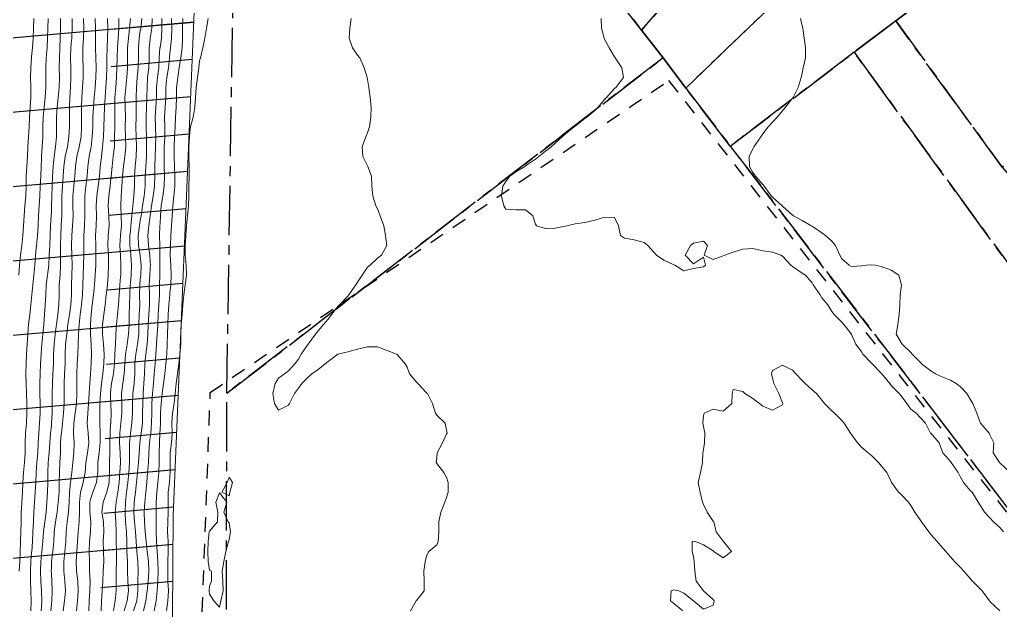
# Model space of a CAD drawing. Header units: centimetres. Extents: x 0 to 642158, y -847 to 649707.
# Drawn here: x 617117.14 to 617166.78, y 621535.27 to 621565.19 of the extents above; entities that cross this region are included whole.
import ezdxf

# ---------------------------------------------------------------- set-up
doc = ezdxf.new("R2010")
doc.units = ezdxf.units.CM
doc.header["$MEASUREMENT"] = 0
doc.linetypes.add('CENTERX2', pattern=[4, 2.5, -0.5, 0.5, -0.5])
doc.linetypes.add('JIS_02_0.7', pattern=[1.35, 0.75, -0.6])
doc.layers.add('MEV_schema paysager_Ha', color=7, linetype='Continuous', lineweight=25, transparency=0.13)
for name, color, linetype, lineweight in [('MEV_schema paysager_V', 7, 'Continuous', 20), ('WAL_parcellaire agricole', 7, 'JIS_02_0.7', 25), ('WAL_topographie 0.5', 253, 'Continuous', 20)]:
    doc.layers.add(name, color=color, linetype=linetype, lineweight=lineweight)
doc.layers.add('SPW_parcellaire cadastral', color=7, linetype='CENTERX2', lineweight=25, true_color=0xff0542)

msp = doc.modelspace()

# ---------------------------------------------------------------- hatches: boundary and pattern name
at = {"layer": 'MEV_schema paysager_Ha', "transparency": 33554687}
h = msp.add_hatch(dxfattribs=at)
h.set_pattern_fill('ANSI31', color=60, scale=30, angle=320)
h.paths.add_polyline_path([(617169.617, 620973.194), (617165.143, 620997.552), (617163.049, 621011.729), (617162.573, 621023.432), (617161.336, 621028.189), (617160.67, 621031.995), (617159.432, 621036.467), (617156.475, 621053.969), (617156.906, 621060.001), (617157.984, 621066.14), (617158.414, 621069.802), (617158.199, 621075.295), (617157.014, 621080.142), (617155.505, 621084.988), (617154.751, 621088.973), (617151.842, 621094.789), (617149.148, 621099.205), (617146.994, 621101.252), (617145.377, 621102.544), (617143.546, 621103.621), (617141.391, 621107.391), (617140.307, 621121.334), (617138.581, 621134.515), (617137.596, 621148.681), (617137.947, 621158.301), (617138.342, 621166.601), (617137.255, 621176.482), (617136.069, 621187.153), (617134.618, 621206.801), (617133.841, 621215.056), (617132.235, 621238.569), (617131.105, 621276.162), (617130.662, 621320.72), (617129.383, 621365.826), (617128.171, 621391.821), (617126.408, 621441.701), (617124.527, 621449.888), (617124.527, 621453.399), (617124.884, 621455.482), (617126.075, 621456.85), (617127.265, 621458.873), (617127.265, 621461.254), (617125.649, 621473.672), (617125.524, 621482.896), (617125.025, 621497.979), (617124.776, 621519.544), (617124.92, 621540.094), (617125.983, 621565.584), (617126.337, 621580.453), (617126.163, 621598.374), (617127.186, 621608.874), (617130.532, 621615.192), (617131.834, 621617.887), (617134.298, 621627.22), (617135.042, 621631.96), (617135.135, 621640.047), (617136.158, 621649.713), (617136.911, 621670.5), (617129.26, 621649.205), (617124.61, 621628.36), (617120.259, 621606.016), (617117.259, 621583.371), (617115.237, 621541.083), (617114.562, 621520.401), (617115.536, 621487.717), (617112.094, 621474.528), (617111.291, 621462.83), (617115.078, 621434.173), (617114.685, 621412.686), (617116.517, 621383.817), (617118.213, 621359.713), (617121.633, 621297.519), (617122.293, 621280.379), (617124.809, 621252.783), (617126.661, 621222.595), (617125.403, 621211.007), (617126.795, 621190.875), (617128.52, 621169.158), (617130.485, 621161.793), (617131.444, 621155.186), (617130.649, 621150.827), (617132.125, 621142.753), (617132.79, 621125.456), (617134.954, 621111.319), (617137.702, 621098.468), (617139.749, 621087.381), (617141.795, 621083.246), (617143.417, 621082.42), (617144.557, 621081.575), (617145.493, 621080.194), (617145.463, 621077.083), (617144.023, 621074.463), (617144.278, 621071.03), (617145.295, 621066.579), (617147.455, 621053.531), (617147.76, 621048.137), (617148.575, 621044.067), (617151.222, 621037.452), (617151.12, 621031.956), (617151.633, 621023.148), (617154.427, 621011.658), (617158.897, 620988.919), (617162.537, 620970.568), (617168.729, 620939.186), (617182.921, 620879.156), (617188.263, 620855.446), (617193.71, 620854.003), (617187.498, 620892.108), (617176.811, 620939.879)])
h = msp.add_hatch(dxfattribs=at)
h.set_pattern_fill('ANSI31', color=60, scale=15, angle=320)
h.paths.add_polyline_path([(617169.617, 620973.194), (617165.143, 620997.552), (617163.049, 621011.729), (617162.573, 621023.432), (617161.336, 621028.189), (617160.67, 621031.995), (617159.432, 621036.467), (617156.475, 621053.969), (617156.906, 621060.001), (617157.984, 621066.14), (617158.414, 621069.802), (617158.199, 621075.295), (617157.014, 621080.142), (617155.505, 621084.988), (617154.751, 621088.973), (617151.842, 621094.789), (617149.148, 621099.205), (617146.994, 621101.252), (617145.377, 621102.544), (617143.546, 621103.621), (617141.391, 621107.391), (617140.307, 621121.334), (617138.581, 621134.515), (617137.596, 621148.681), (617137.947, 621158.301), (617138.342, 621166.601), (617137.255, 621176.482), (617136.069, 621187.153), (617134.618, 621206.801), (617133.841, 621215.056), (617132.235, 621238.569), (617131.105, 621276.162), (617130.662, 621320.72), (617129.383, 621365.826), (617128.171, 621391.821), (617126.408, 621441.701), (617124.527, 621449.888), (617124.527, 621453.399), (617124.884, 621455.482), (617126.075, 621456.85), (617127.265, 621458.873), (617127.265, 621461.254), (617125.649, 621473.672), (617125.524, 621482.896), (617125.025, 621497.979), (617124.776, 621519.544), (617124.92, 621540.094), (617125.983, 621565.584), (617126.337, 621580.453), (617126.163, 621598.374), (617127.186, 621608.874), (617130.532, 621615.192), (617131.834, 621617.887), (617134.298, 621627.22), (617135.042, 621631.96), (617135.135, 621640.047), (617136.158, 621649.713), (617136.911, 621670.5), (617132.957, 621648.368), (617129.989, 621627.895), (617123.162, 621605.493), (617122.123, 621583.834), (617121.418, 621540.656), (617120.578, 621519.454), (617120.8, 621487.646), (617120.576, 621474.663), (617119.681, 621463.134), (617121.439, 621434.424), (617121.208, 621413.2), (617123.756, 621383.971), (617124.633, 621359.105), (617126.907, 621297.599), (617127.217, 621280.099), (617128.476, 621252.652), (617130.286, 621222.294), (617130.788, 621212.114), (617133.595, 621189.8), (617133.864, 621168.997), (617134.545, 621163.04), (617136.407, 621155.367), (617136.033, 621153.22), (617137.061, 621150.231), (617136.705, 621143.134), (617138.509, 621125.82), (617138.985, 621114.157), (617141.16, 621102.299), (617147.01, 621090.064), (617151.616, 621087.22), (617153.107, 621084.646), (617154.311, 621082.965), (617155.38, 621081.272), (617156.272, 621077.352), (617156.539, 621073.164), (617152.956, 621057.576), (617153.92, 621035.982), (617159.694, 621019.068), (617160.419, 620997.657), (617177.679, 620920.157), (617193.56, 620854.923), (617187.498, 620892.108)])

# ---------------------------------------------------------------- linework, layer by layer
at = {"layer": 'MEV_schema paysager_V', "color": 7, "true_color": 0xffffff}
msp.add_lwpolyline([(617127.265, 621461.254), (617125.649, 621473.672), (617125.524, 621482.896), (617125.025, 621497.979), (617124.776, 621519.544), (617124.92, 621540.094), (617125.983, 621565.584), (617126.337, 621580.453), (617126.163, 621598.374), (617127.186, 621608.874), (617130.532, 621615.192), (617131.834, 621617.887), (617134.298, 621627.22), (617135.042, 621631.96), (617135.135, 621640.047), (617136.158, 621649.713), (617136.911, 621670.5)], dxfattribs=at)
at = {"layer": 'SPW_parcellaire cadastral'}
for points in [[(617169.92, 621589.083), (617148.612, 621564.651), (617146.365, 621567.584), (617162.502, 621587.806), (617165.896, 621603.974), (617174.968, 621597.232), (617169.92, 621589.083)], [(617148.612, 621564.651), (617169.92, 621589.083), (617174.968, 621597.232), (617183.713, 621590.742), (617182.57, 621589.876), (617174.999, 621583.921), (617171.263, 621581.304), (617150.857, 621561.723), (617149.707, 621563.251), (617148.612, 621564.651)], [(617148.612, 621564.651), (617149.707, 621563.251), (617127.631, 621546.267), (617128.335, 621591.723), (617132.537, 621586.077), (617137.193, 621579.821), (617140.855, 621574.9), (617144.118, 621570.516), (617146.365, 621567.584), (617148.612, 621564.651)], [(617153.109, 621558.785), (617150.857, 621561.723), (617171.263, 621581.304), (617174.999, 621583.921), (617182.57, 621589.876), (617183.713, 621590.742), (617189.565, 621586.39), (617188.592, 621585.654), (617187.183, 621584.579), (617179.145, 621578.45), (617177.898, 621577.556), (617161.48, 621565.124), (617159.379, 621563.533), (617153.109, 621558.785)], [(617161.48, 621565.124), (617177.898, 621577.556), (617179.145, 621578.45), (617187.183, 621584.579), (617188.592, 621585.654), (617195.187, 621578.408), (617166.865, 621557.713), (617161.48, 621565.124)], [(617161.48, 621565.124), (617166.865, 621557.713), (617168.63, 621555.679), (617170.752, 621552.865), (617173.008, 621549.873), (617180.537, 621539.633), (617178.049, 621537.886), (617159.379, 621563.533), (617161.48, 621565.124)], [(617153.109, 621558.785), (617159.379, 621563.533), (617178.049, 621537.886), (617180.537, 621539.633), (617192.893, 621522.826), (617195.394, 621519.626), (617196.512, 621517.859), (617197.035, 621516.019), (617197.049, 621515.879), (617198.117, 621513.074), (617199.163, 621510.506), (617200.027, 621508.347), (617201.192, 621505.278), (617199.492, 621503.975), (617196.629, 621507.759), (617193.546, 621505.792), (617179.739, 621524.02), (617153.109, 621558.785)], [(617153.109, 621558.785), (617179.739, 621524.02), (617169.644, 621516.623), (617127.627, 621496.147), (617127.561, 621515.311), (617127.631, 621546.267), (617149.707, 621563.251), (617150.857, 621561.723), (617153.109, 621558.785)]]:
    msp.add_lwpolyline(points, dxfattribs=at)
at = {"layer": 'WAL_parcellaire agricole'}
msp.add_lwpolyline([(617178.694, 621525.406), (617169.395, 621516.805), (617204.2, 621470.91), (617145.554, 621439.653), (617141.804, 621440.07), (617130.136, 621457.818), (617127.298, 621493.501), (617126.094, 621527.1), (617126.792, 621546.3), (617149.99, 621562.103), (617178.694, 621525.406)], dxfattribs=at)
at = {"layer": 'WAL_topographie 0.5'}
for points in [[(617117.104, 621552.25), (617117.143, 621552.75), (617117.195, 621553.25), (617117.25, 621553.742), (617117.251, 621553.75), (617117.3, 621554.25), (617117.339, 621554.75), (617117.369, 621555.25), (617117.411, 621555.75), (617117.45, 621556.25), (617117.466, 621556.75), (617117.48, 621557.25), (617117.507, 621557.75), (617117.534, 621558.25), (617117.559, 621558.75), (617117.593, 621559.25), (617117.62, 621559.75), (617117.642, 621560.25), (617117.676, 621560.75), (617117.711, 621561.25), (617117.711, 621561.75), (617117.699, 621562.25), (617117.713, 621562.75), (617117.747, 621563.25), (617117.75, 621563.295), (617117.788, 621563.75), (617117.823, 621564.25), (617117.837, 621564.75), (617117.861, 621565.25)], [(617117.125, 621537.25), (617117.148, 621537.75), (617117.169, 621538.25), (617117.194, 621538.75), (617117.208, 621539.25), (617117.213, 621539.75), (617117.223, 621540.25), (617117.25, 621540.699), (617117.253, 621540.75), (617117.285, 621541.25), (617117.31, 621541.75), (617117.346, 621542.25), (617117.389, 621542.75), (617117.417, 621543.25), (617117.426, 621543.75), (617117.446, 621544.25), (617117.487, 621544.75), (617117.513, 621545.25), (617117.512, 621545.75), (617117.497, 621546.25), (617117.475, 621546.75), (617117.463, 621547.25), (617117.475, 621547.75), (617117.499, 621548.25), (617117.522, 621548.75), (617117.552, 621549.25), (617117.6, 621549.75), (617117.657, 621550.25), (617117.715, 621550.75), (617117.75, 621551.077), (617117.767, 621551.25), (617117.809, 621551.75), (617117.858, 621552.25), (617117.911, 621552.75), (617117.953, 621553.25), (617117.997, 621553.75), (617118.05, 621554.25), (617118.079, 621554.75), (617118.095, 621555.25), (617118.134, 621555.75), (617118.171, 621556.25), (617118.191, 621556.75), (617118.208, 621557.25), (617118.231, 621557.75), (617118.25, 621558.112), (617118.257, 621558.25), (617118.285, 621558.75), (617118.312, 621559.25), (617118.325, 621559.75), (617118.34, 621560.25), (617118.382, 621560.75), (617118.435, 621561.25), (617118.469, 621561.75), (617118.475, 621562.25), (617118.471, 621562.75), (617118.494, 621563.25), (617118.536, 621563.75), (617118.559, 621564.25), (617118.565, 621564.75), (617118.588, 621565.25)], [(617117.718, 621535.25), (617117.735, 621535.75), (617117.702, 621536.25), (617117.688, 621536.75), (617117.694, 621537.25), (617117.714, 621537.75), (617117.75, 621538.214), (617117.753, 621538.25), (617117.788, 621538.75), (617117.815, 621539.25), (617117.837, 621539.75), (617117.861, 621540.25), (617117.892, 621540.75), (617117.928, 621541.25), (617117.957, 621541.75), (617117.979, 621542.25), (617118.017, 621542.75), (617118.062, 621543.25), (617118.083, 621543.75), (617118.108, 621544.25), (617118.157, 621544.75), (617118.185, 621545.25), (617118.182, 621545.75), (617118.172, 621546.25), (617118.168, 621546.75), (617118.179, 621547.25), (617118.205, 621547.75), (617118.23, 621548.25), (617118.25, 621548.542), (617118.262, 621548.75), (617118.314, 621549.25), (617118.369, 621549.75), (617118.407, 621550.25), (617118.44, 621550.75), (617118.464, 621551.25), (617118.491, 621551.75), (617118.556, 621552.25), (617118.62, 621552.75), (617118.645, 621553.25), (617118.664, 621553.75), (617118.687, 621554.25), (617118.71, 621554.75), (617118.739, 621555.25), (617118.75, 621555.476), (617118.761, 621555.75), (617118.771, 621556.25), (617118.783, 621556.75), (617118.801, 621557.25), (617118.833, 621557.75), (617118.893, 621558.25), (617118.964, 621558.75), (617119.006, 621559.25), (617119.011, 621559.75), (617119.014, 621560.25), (617119.045, 621560.75), (617119.093, 621561.25), (617119.139, 621561.75), (617119.16, 621562.25), (617119.152, 621562.75), (617119.155, 621563.25), (617119.173, 621563.75), (617119.196, 621564.25), (617119.209, 621564.75), (617119.218, 621565.25)], [(617118.233, 621535.25), (617118.25, 621535.471), (617118.271, 621535.75), (617118.25, 621536.236), (617118.249, 621536.25), (617118.219, 621536.75), (617118.206, 621537.25), (617118.219, 621537.75), (617118.25, 621538.081), (617118.267, 621538.25), (617118.317, 621538.75), (617118.357, 621539.25), (617118.413, 621539.75), (617118.478, 621540.25), (617118.519, 621540.75), (617118.552, 621541.25), (617118.569, 621541.75), (617118.568, 621542.25), (617118.591, 621542.75), (617118.634, 621543.25), (617118.668, 621543.75), (617118.711, 621544.25), (617118.75, 621544.615), (617118.764, 621544.75), (617118.79, 621545.25), (617118.788, 621545.75), (617118.787, 621546.25), (617118.801, 621546.75), (617118.832, 621547.25), (617118.859, 621547.75), (617118.864, 621548.25), (617118.884, 621548.75), (617118.943, 621549.25), (617119.009, 621549.75), (617119.069, 621550.25), (617119.123, 621550.75), (617119.14, 621551.25), (617119.141, 621551.75), (617119.188, 621552.25), (617119.22, 621552.75), (617119.215, 621553.25), (617119.216, 621553.75), (617119.221, 621554.25), (617119.247, 621554.75), (617119.25, 621554.8), (617119.282, 621555.25), (617119.283, 621555.75), (617119.28, 621556.25), (617119.309, 621556.75), (617119.351, 621557.25), (617119.387, 621557.75), (617119.454, 621558.25), (617119.56, 621558.75), (617119.641, 621559.25), (617119.664, 621559.75), (617119.666, 621560.25), (617119.673, 621560.75), (617119.686, 621561.25), (617119.711, 621561.75), (617119.73, 621562.25), (617119.727, 621562.75), (617119.716, 621563.25), (617119.727, 621563.75), (617119.75, 621563.979), (617119.779, 621564.25), (617119.808, 621564.75), (617119.797, 621565.25)], [(617118.716, 621535.25), (617118.75, 621535.578), (617118.774, 621535.75), (617118.791, 621536.25), (617118.769, 621536.75), (617118.75, 621537.137), (617118.745, 621537.25), (617118.75, 621537.417), (617118.761, 621537.75), (617118.817, 621538.25), (617118.866, 621538.75), (617118.899, 621539.25), (617118.965, 621539.75), (617119.047, 621540.25), (617119.102, 621540.75), (617119.141, 621541.25), (617119.152, 621541.75), (617119.157, 621542.25), (617119.186, 621542.75), (617119.208, 621543.25), (617119.22, 621543.75), (617119.25, 621544.198), (617119.254, 621544.25), (617119.313, 621544.75), (617119.368, 621545.25), (617119.396, 621545.75), (617119.397, 621546.25), (617119.402, 621546.75), (617119.42, 621547.25), (617119.44, 621547.75), (617119.447, 621548.25), (617119.471, 621548.75), (617119.525, 621549.25), (617119.587, 621549.75), (617119.659, 621550.25), (617119.734, 621550.75), (617119.75, 621550.994), (617119.766, 621551.25), (617119.76, 621551.75), (617119.779, 621552.25), (617119.794, 621552.75), (617119.785, 621553.25), (617119.775, 621553.75), (617119.784, 621554.25), (617119.827, 621554.75), (617119.857, 621555.25), (617119.843, 621555.75), (617119.84, 621556.25), (617119.884, 621556.75), (617119.94, 621557.25), (617119.97, 621557.75), (617120.035, 621558.25), (617120.157, 621558.75), (617120.25, 621559.246), (617120.251, 621559.25), (617120.279, 621559.75), (617120.277, 621560.25), (617120.277, 621560.75), (617120.293, 621561.25), (617120.323, 621561.75), (617120.351, 621562.25), (617120.362, 621562.75), (617120.344, 621563.25), (617120.341, 621563.75), (617120.38, 621564.25), (617120.394, 621564.75), (617120.369, 621565.25)], [(617119.345, 621535.25), (617119.418, 621535.75), (617119.466, 621536.25), (617119.425, 621536.75), (617119.374, 621537.25), (617119.388, 621537.75), (617119.439, 621538.25), (617119.478, 621538.75), (617119.496, 621539.25), (617119.555, 621539.75), (617119.62, 621540.25), (617119.645, 621540.75), (617119.673, 621541.25), (617119.718, 621541.75), (617119.75, 621542.014), (617119.784, 621542.25), (617119.84, 621542.75), (617119.882, 621543.25), (617119.9, 621543.75), (617119.878, 621544.25), (617119.887, 621544.75), (617119.955, 621545.25), (617120.021, 621545.75), (617120.037, 621546.25), (617120.036, 621546.75), (617120.042, 621547.25), (617120.056, 621547.75), (617120.082, 621548.25), (617120.109, 621548.75), (617120.127, 621549.25), (617120.158, 621549.75), (617120.208, 621550.25), (617120.25, 621550.61), (617120.266, 621550.75), (617120.318, 621551.25), (617120.338, 621551.75), (617120.354, 621552.25), (617120.381, 621552.75), (617120.399, 621553.25), (617120.392, 621553.75), (617120.389, 621554.25), (617120.421, 621554.75), (617120.446, 621555.25), (617120.437, 621555.75), (617120.439, 621556.25), (617120.491, 621556.75), (617120.555, 621557.25), (617120.59, 621557.75), (617120.661, 621558.25), (617120.75, 621558.684), (617120.762, 621558.75), (617120.82, 621559.25), (617120.841, 621559.75), (617120.852, 621560.25), (617120.877, 621560.75), (617120.919, 621561.25), (617120.959, 621561.75), (617120.995, 621562.25), (617121.016, 621562.75), (617121.008, 621563.25), (617120.985, 621563.75), (617120.985, 621564.25), (617120.989, 621564.75), (617120.968, 621565.25)], [(617120.022, 621535.25), (617120.065, 621535.75), (617120.11, 621536.25), (617120.085, 621536.75), (617120.021, 621537.25), (617120.005, 621537.75), (617120.037, 621538.25), (617120.069, 621538.75), (617120.098, 621539.25), (617120.156, 621539.75), (617120.178, 621540.25), (617120.168, 621540.75), (617120.22, 621541.25), (617120.25, 621541.375), (617120.362, 621541.75), (617120.454, 621542.25), (617120.489, 621542.75), (617120.577, 621543.25), (617120.645, 621543.75), (617120.612, 621544.25), (617120.566, 621544.75), (617120.588, 621545.25), (617120.634, 621545.75), (617120.657, 621546.25), (617120.689, 621546.75), (617120.731, 621547.25), (617120.75, 621547.525), (617120.765, 621547.75), (617120.788, 621548.25), (617120.769, 621548.75), (617120.75, 621548.995), (617120.73, 621549.25), (617120.732, 621549.75), (617120.75, 621550.028), (617120.765, 621550.25), (617120.812, 621550.75), (617120.874, 621551.25), (617120.925, 621551.75), (617120.963, 621552.25), (617120.996, 621552.75), (617121.008, 621553.25), (617120.996, 621553.75), (617120.989, 621554.25), (617121.015, 621554.75), (617121.031, 621555.25), (617121.025, 621555.75), (617121.049, 621556.25), (617121.125, 621556.75), (617121.186, 621557.25), (617121.222, 621557.75), (617121.25, 621557.975), (617121.283, 621558.25), (617121.344, 621558.75), (617121.38, 621559.25), (617121.403, 621559.75), (617121.42, 621560.25), (617121.438, 621560.75), (617121.468, 621561.25), (617121.51, 621561.75), (617121.545, 621562.25), (617121.56, 621562.75), (617121.561, 621563.25), (617121.565, 621563.75), (617121.587, 621564.25), (617121.603, 621564.75), (617121.588, 621565.25)], [(617120.645, 621535.25), (617120.665, 621535.75), (617120.702, 621536.25), (617120.712, 621536.75), (617120.686, 621537.25), (617120.671, 621537.75), (617120.669, 621538.25), (617120.675, 621538.75), (617120.728, 621539.25), (617120.744, 621539.75), (617120.694, 621540.25), (617120.699, 621540.75), (617120.75, 621540.951), (617120.851, 621541.25), (617121.039, 621541.75), (617121.095, 621542.25), (617121.104, 621542.75), (617121.171, 621543.25), (617121.22, 621543.75), (617121.22, 621544.25), (617121.206, 621544.75), (617121.197, 621545.25), (617121.206, 621545.75), (617121.233, 621546.25), (617121.25, 621546.4), (617121.285, 621546.75), (617121.353, 621547.25), (617121.403, 621547.75), (617121.415, 621548.25), (617121.386, 621548.75), (617121.333, 621549.25), (617121.331, 621549.75), (617121.397, 621550.25), (617121.469, 621550.75), (617121.527, 621551.25), (617121.584, 621551.75), (617121.63, 621552.25), (617121.649, 621552.75), (617121.634, 621553.25), (617121.606, 621553.75), (617121.626, 621554.25), (617121.679, 621554.75), (617121.658, 621555.25), (617121.626, 621555.75), (617121.655, 621556.25), (617121.723, 621556.75), (617121.75, 621557), (617121.776, 621557.25), (617121.821, 621557.75), (617121.884, 621558.25), (617121.937, 621558.75), (617121.95, 621559.25), (617121.955, 621559.75), (617121.967, 621560.25), (617121.957, 621560.75), (617121.961, 621561.25), (617122.008, 621561.75), (617122.051, 621562.25), (617122.07, 621562.75), (617122.074, 621563.25), (617122.088, 621563.75), (617122.125, 621564.25), (617122.156, 621564.75), (617122.167, 621565.25)], [(617121.266, 621535.25), (617121.283, 621535.75), (617121.32, 621536.25), (617121.356, 621536.75), (617121.377, 621537.25), (617121.404, 621537.75), (617121.396, 621538.25), (617121.366, 621538.75), (617121.405, 621539.25), (617121.388, 621539.75), (617121.304, 621540.25), (617121.375, 621540.75), (617121.564, 621541.25), (617121.67, 621541.75), (617121.686, 621542.25), (617121.689, 621542.75), (617121.706, 621543.25), (617121.712, 621543.75), (617121.723, 621544.25), (617121.75, 621544.728), (617121.751, 621544.75), (617121.772, 621545.25), (617121.758, 621545.75), (617121.75, 621546.117), (617121.747, 621546.25), (617121.75, 621546.278), (617121.796, 621546.75), (617121.889, 621547.25), (617121.946, 621547.75), (617121.968, 621548.25), (617121.989, 621548.75), (617122.011, 621549.25), (617122.049, 621549.75), (617122.099, 621550.25), (617122.14, 621550.75), (617122.174, 621551.25), (617122.213, 621551.75), (617122.25, 621552.158), (617122.257, 621552.25), (617122.271, 621552.75), (617122.25, 621553.219), (617122.248, 621553.25), (617122.218, 621553.75), (617122.246, 621554.25), (617122.25, 621554.284), (617122.292, 621554.75), (617122.29, 621555.25), (617122.272, 621555.75), (617122.288, 621556.25), (617122.316, 621556.75), (617122.348, 621557.25), (617122.4, 621557.75), (617122.468, 621558.25), (617122.512, 621558.75), (617122.502, 621559.25), (617122.485, 621559.75), (617122.494, 621560.25), (617122.48, 621560.75), (617122.471, 621561.25), (617122.515, 621561.75), (617122.566, 621562.25), (617122.594, 621562.75), (617122.601, 621563.25), (617122.61, 621563.75), (617122.646, 621564.25), (617122.7, 621564.75), (617122.749, 621565.25)], [(617121.9, 621535.25), (617121.976, 621535.75), (617122.028, 621536.25), (617122.035, 621536.75), (617122.035, 621537.25), (617122.047, 621537.75), (617122.043, 621538.25), (617122.025, 621538.75), (617122.026, 621539.25), (617122.004, 621539.75), (617121.983, 621540.25), (617122.037, 621540.75), (617122.121, 621541.25), (617122.18, 621541.75), (617122.216, 621542.25), (617122.244, 621542.75), (617122.224, 621543.25), (617122.196, 621543.75), (617122.213, 621544.25), (617122.25, 621544.589), (617122.27, 621544.75), (617122.324, 621545.25), (617122.313, 621545.75), (617122.294, 621546.25), (617122.358, 621546.75), (617122.436, 621547.25), (617122.468, 621547.75), (617122.507, 621548.25), (617122.585, 621548.75), (617122.654, 621549.25), (617122.681, 621549.75), (617122.682, 621550.25), (617122.697, 621550.75), (617122.714, 621551.25), (617122.738, 621551.75), (617122.75, 621551.859), (617122.791, 621552.25), (617122.812, 621552.75), (617122.771, 621553.25), (617122.75, 621553.477), (617122.724, 621553.75), (617122.727, 621554.25), (617122.75, 621554.472), (617122.776, 621554.75), (617122.83, 621555.25), (617122.877, 621555.75), (617122.926, 621556.25), (617122.953, 621556.75), (617122.96, 621557.25), (617122.996, 621557.75), (617123.045, 621558.25), (617123.066, 621558.75), (617123.049, 621559.25), (617123.028, 621559.75), (617123.033, 621560.25), (617123.035, 621560.75), (617123.035, 621561.25), (617123.06, 621561.75), (617123.096, 621562.25), (617123.136, 621562.75), (617123.156, 621563.25), (617123.152, 621563.75), (617123.19, 621564.25), (617123.25, 621564.628), (617123.27, 621564.75), (617123.32, 621565.25)], [(617122.437, 621535.25), (617122.585, 621535.75), (617122.645, 621536.25), (617122.625, 621536.75), (617122.607, 621537.25), (617122.594, 621537.75), (617122.573, 621538.25), (617122.561, 621538.75), (617122.549, 621539.25), (617122.507, 621539.75), (617122.477, 621540.25), (617122.499, 621540.75), (617122.555, 621541.25), (617122.612, 621541.75), (617122.666, 621542.25), (617122.711, 621542.75), (617122.712, 621543.25), (617122.709, 621543.75), (617122.75, 621544.194), (617122.756, 621544.25), (617122.817, 621544.75), (617122.855, 621545.25), (617122.858, 621545.75), (617122.88, 621546.25), (617122.939, 621546.75), (617122.969, 621547.25), (617122.976, 621547.75), (617123.025, 621548.25), (617123.113, 621548.75), (617123.17, 621549.25), (617123.183, 621549.75), (617123.195, 621550.25), (617123.221, 621550.75), (617123.218, 621551.25), (617123.222, 621551.75), (617123.25, 621552.047), (617123.269, 621552.25), (617123.297, 621552.75), (617123.25, 621553.227), (617123.248, 621553.25), (617123.165, 621553.75), (617123.146, 621554.25), (617123.205, 621554.75), (617123.25, 621555.019), (617123.291, 621555.25), (617123.362, 621555.75), (617123.439, 621556.25), (617123.492, 621556.75), (617123.503, 621557.25), (617123.527, 621557.75), (617123.557, 621558.25), (617123.57, 621558.75), (617123.564, 621559.25), (617123.547, 621559.75), (617123.541, 621560.25), (617123.556, 621560.75), (617123.581, 621561.25), (617123.596, 621561.75), (617123.621, 621562.25), (617123.675, 621562.75), (617123.698, 621563.25), (617123.696, 621563.75), (617123.75, 621564.199), (617123.756, 621564.25), (617123.83, 621564.75), (617123.85, 621565.25)], [(617122.913, 621535.25), (617123.068, 621535.75), (617123.118, 621536.25), (617123.131, 621536.75), (617123.147, 621537.25), (617123.124, 621537.75), (617123.078, 621538.25), (617123.046, 621538.75), (617123.014, 621539.25), (617122.96, 621539.75), (617122.923, 621540.25), (617122.942, 621540.75), (617123.002, 621541.25), (617123.062, 621541.75), (617123.111, 621542.25), (617123.159, 621542.75), (617123.19, 621543.25), (617123.23, 621543.75), (617123.25, 621543.881), (617123.302, 621544.25), (617123.355, 621544.75), (617123.369, 621545.25), (617123.371, 621545.75), (617123.394, 621546.25), (617123.435, 621546.75), (617123.461, 621547.25), (617123.479, 621547.75), (617123.528, 621548.25), (617123.59, 621548.75), (617123.63, 621549.25), (617123.649, 621549.75), (617123.681, 621550.25), (617123.715, 621550.75), (617123.71, 621551.25), (617123.704, 621551.75), (617123.731, 621552.25), (617123.75, 621552.609), (617123.758, 621552.75), (617123.75, 621552.912), (617123.734, 621553.25), (617123.659, 621553.75), (617123.63, 621554.25), (617123.687, 621554.75), (617123.75, 621555.245), (617123.751, 621555.25), (617123.809, 621555.75), (617123.901, 621556.25), (617123.975, 621556.75), (617123.987, 621557.25), (617123.992, 621557.75), (617124.008, 621558.25), (617124.021, 621558.75), (617124.031, 621559.25), (617124.022, 621559.75), (617124.006, 621560.25), (617124.028, 621560.75), (617124.065, 621561.25), (617124.078, 621561.75), (617124.116, 621562.25), (617124.183, 621562.75), (617124.213, 621563.25), (617124.245, 621563.75), (617124.25, 621563.782), (617124.315, 621564.25), (617124.348, 621564.75), (617124.344, 621565.25)], [(617123.407, 621535.25), (617123.533, 621535.75), (617123.59, 621536.25), (617123.641, 621536.75), (617123.685, 621537.25), (617123.659, 621537.75), (617123.597, 621538.25), (617123.546, 621538.75), (617123.502, 621539.25), (617123.46, 621539.75), (617123.444, 621540.25), (617123.473, 621540.75), (617123.526, 621541.25), (617123.577, 621541.75), (617123.62, 621542.25), (617123.664, 621542.75), (617123.69, 621543.25), (617123.717, 621543.75), (617123.75, 621544.028), (617123.775, 621544.25), (617123.82, 621544.75), (617123.83, 621545.25), (617123.832, 621545.75), (617123.863, 621546.25), (617123.913, 621546.75), (617123.959, 621547.25), (617124.001, 621547.75), (617124.042, 621548.25), (617124.073, 621548.75), (617124.101, 621549.25), (617124.13, 621549.75), (617124.158, 621550.25), (617124.19, 621550.75), (617124.214, 621551.25), (617124.229, 621551.75), (617124.242, 621552.25), (617124.245, 621552.75), (617124.244, 621553.25), (617124.233, 621553.75), (617124.221, 621554.25), (617124.242, 621554.75), (617124.25, 621554.884), (617124.272, 621555.25), (617124.306, 621555.75), (617124.39, 621556.25), (617124.462, 621556.75), (617124.469, 621557.25), (617124.456, 621557.75), (617124.454, 621558.25), (617124.464, 621558.75), (617124.488, 621559.25), (617124.493, 621559.75), (617124.482, 621560.25), (617124.506, 621560.75), (617124.536, 621561.25), (617124.548, 621561.75), (617124.6, 621562.25), (617124.677, 621562.75), (617124.727, 621563.25), (617124.75, 621563.462), (617124.784, 621563.75), (617124.831, 621564.25), (617124.84, 621564.75), (617124.836, 621565.25)], [(617123.954, 621535.25), (617124.054, 621535.75), (617124.112, 621536.25), (617124.14, 621536.75), (617124.156, 621537.25), (617124.143, 621537.75), (617124.109, 621538.25), (617124.074, 621538.75), (617124.051, 621539.25), (617124.055, 621539.75), (617124.059, 621540.25), (617124.057, 621540.75), (617124.085, 621541.25), (617124.14, 621541.75), (617124.19, 621542.25), (617124.209, 621542.75), (617124.205, 621543.25), (617124.216, 621543.75), (617124.243, 621544.25), (617124.25, 621544.426), (617124.265, 621544.75), (617124.279, 621545.25), (617124.304, 621545.75), (617124.365, 621546.25), (617124.429, 621546.75), (617124.487, 621547.25), (617124.542, 621547.75), (617124.587, 621548.25), (617124.61, 621548.75), (617124.627, 621549.25), (617124.649, 621549.75), (617124.667, 621550.25), (617124.698, 621550.75), (617124.743, 621551.25), (617124.75, 621551.328), (617124.793, 621551.75), (617124.816, 621552.25), (617124.791, 621552.75), (617124.768, 621553.25), (617124.78, 621553.75), (617124.802, 621554.25), (617124.831, 621554.75), (617124.864, 621555.25), (617124.9, 621555.75), (617124.949, 621556.25), (617124.99, 621556.75), (617124.995, 621557.25), (617124.976, 621557.75), (617124.956, 621558.25), (617124.959, 621558.75), (617124.989, 621559.25), (617125.013, 621559.75), (617125.033, 621560.25), (617125.066, 621560.75), (617125.08, 621561.25), (617125.089, 621561.75), (617125.146, 621562.25), (617125.222, 621562.75), (617125.25, 621562.957), (617125.304, 621563.25), (617125.368, 621563.75), (617125.386, 621564.25), (617125.392, 621564.75), (617125.411, 621565.25)], [(617124.574, 621535.25), (617124.652, 621535.75), (617124.67, 621536.25), (617124.649, 621536.75), (617124.64, 621537.25), (617124.649, 621537.75), (617124.662, 621538.25), (617124.655, 621538.75), (617124.635, 621539.25), (617124.645, 621539.75), (617124.666, 621540.25), (617124.656, 621540.75), (617124.666, 621541.25), (617124.723, 621541.75), (617124.75, 621542.086), (617124.767, 621542.25), (617124.756, 621542.75), (617124.762, 621543.25), (617124.829, 621543.75), (617124.864, 621544.25), (617124.854, 621544.75), (617124.888, 621545.25), (617124.963, 621545.75), (617125.022, 621546.25), (617125.072, 621546.75), (617125.136, 621547.25), (617125.196, 621547.75), (617125.25, 621548.25), (617125.25, 621548.25), (617125.303, 621548.75), (617125.306, 621549.25), (617125.323, 621549.75), (617125.366, 621550.25), (617125.401, 621550.75), (617125.448, 621551.25), (617125.526, 621551.75), (617125.587, 621552.25), (617125.576, 621552.75), (617125.528, 621553.25), (617125.523, 621553.75), (617125.551, 621554.25), (617125.588, 621554.75), (617125.646, 621555.25), (617125.692, 621555.75), (617125.701, 621556.25), (617125.712, 621556.75), (617125.729, 621557.25), (617125.725, 621557.75), (617125.71, 621558.25), (617125.713, 621558.75), (617125.733, 621559.25), (617125.75, 621559.509), (617125.791, 621559.75), (617125.924, 621560.25), (617126.018, 621560.75), (617126.036, 621561.25), (617126.073, 621561.75), (617126.151, 621562.25), (617126.213, 621562.75), (617126.25, 621563.095), (617126.289, 621563.25), (617126.412, 621563.75), (617126.514, 621564.25), (617126.594, 621564.75), (617126.689, 621565.25)], [(617133.92, 621565.25), (617133.854, 621564.75), (617133.826, 621564.25), (617133.988, 621563.75), (617134.25, 621563.383), (617134.368, 621563.25), (617134.579, 621562.75), (617134.737, 621562.25), (617134.75, 621562.15), (617134.819, 621561.75), (617134.88, 621561.25), (617134.938, 621560.75), (617134.913, 621560.25), (617134.852, 621559.75), (617134.75, 621559.456), (617134.667, 621559.25), (617134.476, 621558.75), (617134.515, 621558.25), (617134.75, 621557.779), (617134.769, 621557.75), (617134.954, 621557.25), (617134.976, 621556.75), (617135.017, 621556.25), (617135.164, 621555.75), (617135.25, 621555.611), (617135.394, 621555.25), (617135.567, 621554.75), (617135.654, 621554.25), (617135.726, 621553.75), (617135.463, 621553.25), (617135.25, 621553.097), (617134.879, 621552.75), (617134.75, 621552.644), (617134.483, 621552.25), (617134.25, 621551.898), (617134.155, 621551.75), (617133.802, 621551.25), (617133.75, 621551.187), (617133.327, 621550.75), (617133.25, 621550.666), (617132.919, 621550.25), (617132.75, 621550.019), (617132.518, 621549.75), (617132.25, 621549.419), (617132.122, 621549.25), (617131.75, 621548.75), (617131.75, 621548.75), (617131.387, 621548.25), (617131.25, 621547.988), (617131.065, 621547.75), (617130.75, 621547.392), (617130.548, 621547.25), (617130.25, 621547.029), (617130.068, 621546.75), (617129.961, 621546.25), (617130.044, 621545.75), (617130.25, 621545.404), (617130.75, 621545.661), (617130.803, 621545.75), (617131.062, 621546.25), (617131.25, 621546.521), (617131.427, 621546.75), (617131.75, 621547.077), (617131.925, 621547.25), (617132.25, 621547.467), (617132.611, 621547.75), (617132.75, 621547.88), (617133.25, 621548.25), (617133.25, 621548.25), (617133.75, 621548.369), (617134.25, 621548.491), (617134.75, 621548.617), (617135.25, 621548.618), (617135.75, 621548.429), (617136.219, 621548.25), (617136.25, 621548.232), (617136.647, 621547.75), (617136.75, 621547.591), (617136.879, 621547.25), (617137.25, 621546.802), (617137.302, 621546.75), (617137.75, 621546.272), (617137.783, 621546.25), (617138.031, 621545.75), (617138.193, 621545.25), (617138.25, 621545.153), (617138.676, 621544.75), (617138.75, 621544.393), (617138.78, 621544.25), (617138.75, 621544.212), (617138.539, 621543.75), (617138.271, 621543.25), (617138.25, 621543), (617138.23, 621542.75), (617138.25, 621542.715), (617138.615, 621542.25), (617138.75, 621542.012), (617138.833, 621541.75), (617138.832, 621541.25), (617138.75, 621540.99), (617138.656, 621540.75), (617138.462, 621540.25), (617138.357, 621539.75), (617138.36, 621539.25), (617138.327, 621538.75), (617138.25, 621538.588), (617137.853, 621538.25), (617137.75, 621538.063), (617137.664, 621537.75), (617137.604, 621537.25), (617137.612, 621536.75), (617137.614, 621536.25), (617137.25, 621535.785), (617137.209, 621535.75), (617136.93, 621535.25)], [(617146.571, 621565.25), (617146.597, 621564.75), (617146.727, 621564.25), (617146.75, 621564.191), (617146.977, 621563.75), (617147.25, 621563.3), (617147.279, 621563.25), (617147.614, 621562.75), (617147.705, 621562.25), (617147.323, 621561.75), (617147.25, 621561.701), (617146.849, 621561.25), (617146.75, 621561.148), (617146.429, 621560.75), (617146.25, 621560.579), (617145.853, 621560.25), (617145.75, 621560.183), (617145.25, 621559.794), (617145.203, 621559.75), (617144.75, 621559.387), (617144.604, 621559.25), (617144.25, 621558.927), (617144.048, 621558.75), (617143.75, 621558.521), (617143.414, 621558.25), (617143.25, 621558.127), (617142.75, 621557.777), (617142.71, 621557.75), (617142.25, 621557.475), (617141.959, 621557.25), (617141.75, 621556.982), (617141.598, 621556.75), (617141.534, 621556.25), (617141.645, 621555.75), (617141.75, 621555.586), (617142.25, 621555.546), (617142.75, 621555.553), (617143.115, 621555.25), (617143.25, 621554.833), (617143.299, 621554.75), (617143.75, 621554.604), (617144.25, 621554.626), (617144.75, 621554.733), (617144.833, 621554.75), (617145.25, 621554.852), (617145.75, 621554.917), (617146.25, 621555.023), (617146.75, 621555.189), (617147.25, 621555.161), (617147.459, 621554.75), (617147.556, 621554.25), (617147.75, 621554.11), (617148.25, 621554.042), (617148.75, 621553.904), (617148.94, 621553.75), (617149.25, 621553.389), (617149.382, 621553.25), (617149.75, 621553.009), (617150.25, 621552.763), (617150.306, 621552.75), (617150.75, 621552.464), (617151.25, 621552.583), (617151.75, 621552.673), (617151.855, 621552.75), (617151.75, 621553.15), (617151.25, 621552.819), (617150.833, 621553.25), (617151.094, 621553.75), (617151.25, 621553.862), (617151.75, 621553.974), (617151.952, 621553.75), (617151.794, 621553.25), (617152.25, 621553.044), (617152.75, 621553.221), (617152.841, 621553.25), (617153.25, 621553.409), (617153.75, 621553.556), (617154.25, 621553.602), (617154.75, 621553.483), (617155.25, 621553.409), (617155.659, 621553.25), (617155.75, 621553.205), (617156.176, 621552.75), (617156.25, 621552.681), (617156.75, 621552.352), (617156.912, 621552.25), (617157.25, 621551.85), (617157.298, 621551.75), (617157.656, 621551.25), (617157.75, 621551.105), (617158.037, 621550.75), (617158.25, 621550.399), (617158.373, 621550.25), (617158.75, 621549.862), (617158.862, 621549.75), (617159.245, 621549.25), (617159.25, 621549.242), (617159.463, 621548.75), (617159.75, 621548.363), (617159.823, 621548.25), (617160.25, 621547.788), (617160.286, 621547.75), (617160.75, 621547.275), (617160.779, 621547.25), (617161.179, 621546.75), (617161.25, 621546.655), (617161.65, 621546.25), (617161.75, 621546.138), (617162.042, 621545.75), (617162.25, 621545.456), (617162.51, 621545.25), (617162.75, 621544.995), (617162.98, 621544.75), (617163.243, 621544.25), (617163.25, 621544.241), (617163.672, 621543.75), (617163.75, 621543.565), (617163.86, 621543.25), (617164.25, 621542.809), (617164.288, 621542.75), (617164.634, 621542.25), (617164.75, 621542.045), (617164.907, 621541.75), (617165.25, 621541.345), (617165.351, 621541.25), (617165.661, 621540.75), (617165.75, 621540.604), (617165.974, 621540.25), (617166.25, 621539.95), (617166.423, 621539.75), (617166.75, 621539.459), (617166.936, 621539.25)], [(617156.654, 621565.25), (617156.75, 621564.875), (617156.783, 621564.75), (617156.847, 621564.25), (617156.922, 621563.75), (617156.921, 621563.25), (617156.796, 621562.75), (617156.75, 621562.481), (617156.704, 621562.25), (617156.551, 621561.75), (617156.288, 621561.25), (617156.25, 621561.209), (617155.898, 621560.75), (617155.75, 621560.56), (617155.484, 621560.25), (617155.25, 621559.994), (617155.026, 621559.75), (617154.75, 621559.402), (617154.659, 621559.25), (617154.297, 621558.75), (617154.25, 621558.65), (617154.057, 621558.25), (617154.085, 621557.75), (617154.25, 621557.443), (617154.388, 621557.25), (617154.75, 621556.842), (617154.821, 621556.75), (617155.19, 621556.25), (617155.25, 621556.189), (617155.728, 621555.75), (617155.75, 621555.731), (617156.25, 621555.29), (617156.304, 621555.25), (617156.75, 621555.009), (617157.195, 621554.75), (617157.25, 621554.723), (617157.75, 621554.38), (617157.921, 621554.25), (617158.25, 621553.967), (617158.429, 621553.75), (617158.659, 621553.25), (617158.75, 621553.08), (617159.128, 621552.75), (617159.25, 621552.691), (617159.75, 621552.723), (617160, 621552.75), (617160.25, 621552.775), (617160.438, 621552.75), (617160.75, 621552.687), (617161.25, 621552.491), (617161.636, 621552.25), (617161.75, 621551.813), (617161.773, 621551.75), (617161.75, 621551.625), (617161.711, 621551.25), (617161.682, 621550.75), (617161.66, 621550.25), (617161.586, 621549.75), (617161.511, 621549.25), (617161.75, 621548.838), (617161.815, 621548.75), (617162.25, 621548.333), (617162.309, 621548.25), (617162.75, 621547.8), (617162.793, 621547.75), (617163.25, 621547.392), (617163.489, 621547.25), (617163.75, 621547.131), (617164.25, 621546.927), (617164.545, 621546.75), (617164.75, 621546.608), (617165.086, 621546.25), (617165.25, 621545.964), (617165.388, 621545.75), (617165.591, 621545.25), (617165.75, 621544.786), (617165.777, 621544.75), (617166.211, 621544.25), (617166.25, 621544.154), (617166.452, 621543.75), (617166.41, 621543.25), (617166.736, 621542.75), (617166.75, 621542.742), (617167.25, 621542.266)], [(617166.742, 621535.25), (617166.25, 621535.725), (617166.231, 621535.75), (617165.857, 621536.25), (617165.75, 621536.352), (617165.364, 621536.75), (617165.25, 621536.877), (617164.922, 621537.25), (617164.75, 621537.452), (617164.452, 621537.75), (617164.25, 621537.975), (617164.017, 621538.25), (617163.75, 621538.552), (617163.572, 621538.75), (617163.25, 621539.115), (617163.159, 621539.25), (617162.792, 621539.75), (617162.75, 621539.808), (617162.451, 621540.25), (617162.25, 621540.573), (617162.121, 621540.75), (617161.75, 621541.145), (617161.625, 621541.25), (617161.271, 621541.75), (617161.25, 621541.795), (617161.023, 621542.25), (617160.75, 621542.596), (617160.61, 621542.75), (617160.25, 621543.104), (617160.08, 621543.25), (617159.75, 621543.53), (617159.55, 621543.75), (617159.25, 621544.183), (617159.2, 621544.25), (617158.873, 621544.75), (617158.75, 621544.889), (617158.375, 621545.25), (617158.25, 621545.37), (617157.877, 621545.75), (617157.75, 621545.917), (617157.475, 621546.25), (617157.25, 621546.442), (617156.901, 621546.75), (617156.75, 621546.907), (617156.42, 621547.25), (617156.25, 621547.437), (617155.75, 621547.691), (617155.25, 621547.417), (617155.193, 621547.25), (617155.25, 621547.028), (617155.318, 621546.75), (617155.569, 621546.25), (617155.75, 621545.786), (617155.763, 621545.75), (617155.75, 621545.678), (617155.25, 621545.411), (617154.75, 621545.615), (617154.589, 621545.75), (617154.25, 621546), (617153.846, 621546.25), (617153.75, 621546.354), (617153.25, 621546.45), (617153.206, 621546.25), (617153.191, 621545.75), (617152.75, 621545.355), (617152.25, 621545.454), (617151.792, 621545.25), (617151.75, 621545.125), (617151.717, 621544.75), (617151.75, 621544.583), (617151.817, 621544.25), (617151.81, 621543.75), (617151.75, 621543.417), (617151.712, 621543.25), (617151.71, 621542.75), (617151.596, 621542.25), (617151.477, 621541.75), (617151.578, 621541.25), (617151.71, 621540.75), (617151.75, 621540.636), (617151.931, 621540.25), (617152.25, 621539.781), (617152.27, 621539.75), (617152.401, 621539.25), (617152.75, 621538.766), (617152.762, 621538.75), (617153.175, 621538.25), (617152.75, 621537.935), (617152.278, 621538.25), (617152.25, 621538.292), (617151.75, 621538.596), (617151.35, 621538.75), (617151.25, 621538.773), (617151.187, 621538.75), (617151.173, 621538.25), (617151.25, 621538), (617151.288, 621537.75), (617151.318, 621537.25), (617151.383, 621536.75), (617151.75, 621536.25), (617151.75, 621536.25), (617152.25, 621535.813), (617152.288, 621535.75), (617152.25, 621535.536), (617151.75, 621535.338), (617151.25, 621535.75), (617151.25, 621535.75), (617150.75, 621536.143), (617150.5, 621536.25), (617150.25, 621536.315), (617150.125, 621536.25), (617150.091, 621535.75), (617150.25, 621535.61), (617150.7, 621535.25)], [(617127.75, 621541.062), (617127.783, 621541.25), (617127.924, 621541.75), (617127.75, 621542.017), (617127.639, 621541.75), (617127.375, 621541.25), (617127.75, 621541.062)], [(617127.25, 621535.424), (617127.334, 621535.75), (617127.436, 621536.25), (617127.424, 621536.75), (617127.398, 621537.25), (617127.478, 621537.75), (617127.581, 621538.25), (617127.717, 621538.75), (617127.75, 621538.857), (617127.813, 621539.25), (617127.75, 621539.708), (617127.7, 621539.75), (617127.475, 621540.25), (617127.636, 621540.75), (617127.25, 621541.222), (617127.069, 621540.75), (617127.167, 621540.25), (617127.158, 621539.75), (617126.75, 621539.285), (617126.743, 621539.25), (617126.685, 621538.75), (617126.668, 621538.25), (617126.692, 621537.75), (617126.75, 621537.309), (617126.85, 621537.25), (617126.853, 621536.75), (617126.75, 621536.5), (617126.736, 621536.25), (617126.75, 621536.084), (617126.972, 621535.75), (617127.25, 621535.424)]]:
    msp.add_lwpolyline(points, dxfattribs=at)

doc.saveas('drawing.dxf')
